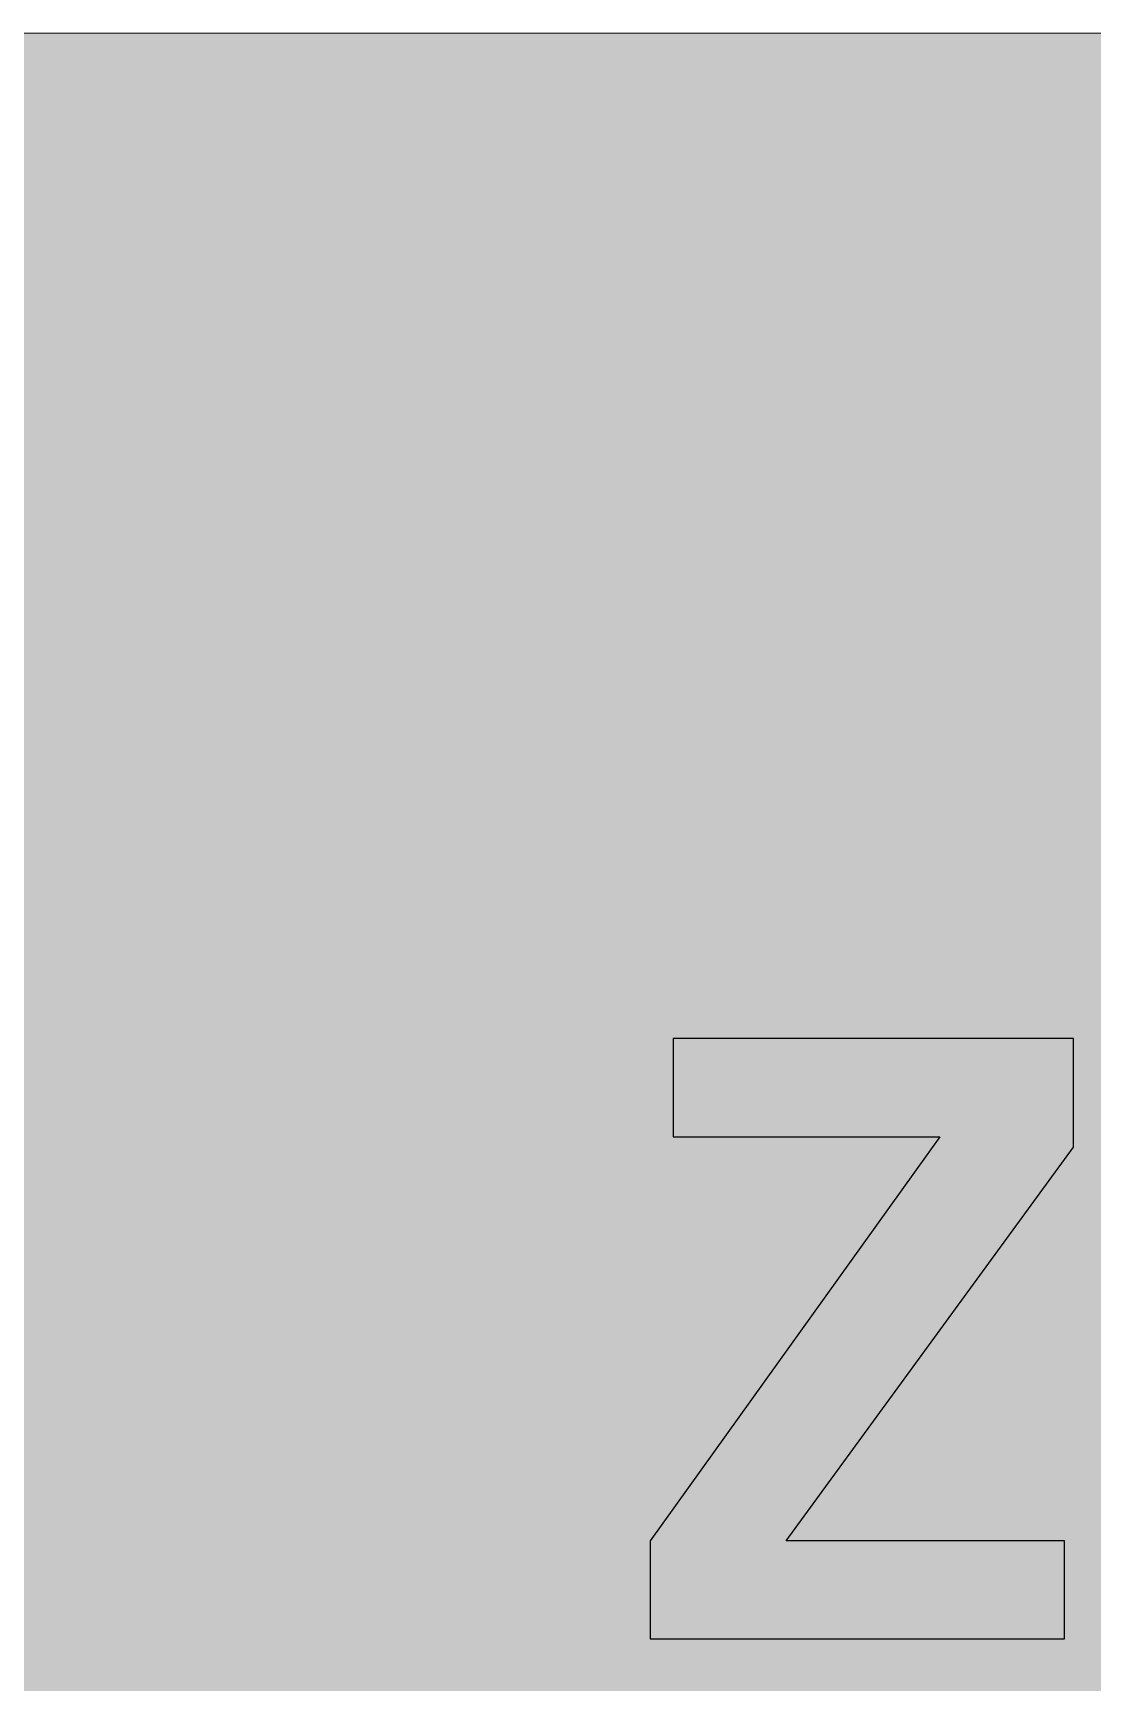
# Model space of a CAD drawing. Header units: millimetres. Extents: x 0 to 212, y 0 to 212.
# Drawn here: x 67.6 to 103.2, y 156.3 to 211.7 of the extents above; entities that cross this region are included whole.
import ezdxf

# ---------------------------------------------------------------- set-up
doc = ezdxf.new("R2010")
doc.units = ezdxf.units.MM

msp = doc.modelspace()

# ---------------------------------------------------------------- hatches: boundary and pattern name
for color, points in [(254, [(14.1633, 0.0536), (13.9878, 0.0533), (13.8125, 0.0559), (13.6373, 0.061), (13.462, 0.0686), (13.2893, 0.0787), (13.114, 0.0914), (12.9413, 0.1041), (12.7686, 0.1219), (12.5959, 0.1397), (12.4231, 0.16), (12.2504, 0.1829), (12.0777, 0.2057), (11.9075, 0.2337), (11.7373, 0.2616), (11.5672, 0.2921), (11.397, 0.3251), (11.2268, 0.3607), (11.0592, 0.3988), (10.8915, 0.4369), (10.7239, 0.4775), (10.5562, 0.5207), (10.3886, 0.5664), (10.2235, 0.6121), (10.0584, 0.6629), (9.8933, 0.7137), (9.7307, 0.7671), (9.5682, 0.8204), (9.4056, 0.8788), (9.2431, 0.9373), (9.083, 0.9982), (8.923, 1.0617), (8.763, 1.1252), (8.6055, 1.1938), (8.4455, 1.2624), (8.2906, 1.331), (8.1331, 1.4046), (7.9781, 1.4783), (7.8232, 1.5545), (7.6708, 1.6332), (7.5184, 1.7145), (7.366, 1.7958), (7.2161, 1.8796), (7.0663, 1.966), (6.919, 2.0523), (6.7716, 2.1438), (6.6243, 2.2352), (6.4795, 2.3266), (6.3348, 2.4232), (6.19, 2.5197), (6.0477, 2.6187), (5.908, 2.7178), (5.7683, 2.8194), (5.6286, 2.9235), (5.4915, 3.0302), (5.3543, 3.1369), (5.2197, 3.2461), (5.0851, 3.3579), (4.953, 3.4722), (4.8209, 3.5865), (4.6914, 3.7033), (4.5644, 3.8202), (4.4348, 3.9395), (4.3104, 4.0615), (4.1859, 4.1859), (4.0615, 4.3104), (3.9395, 4.4348), (3.8202, 4.5618), (3.7033, 4.6914), (3.5865, 4.8209), (3.4722, 4.953), (3.3579, 5.0851), (3.2487, 5.2197), (3.1369, 5.3543), (3.0302, 5.4915), (2.9235, 5.6286), (2.8194, 5.7683), (2.7178, 5.908), (2.6187, 6.0477), (2.5197, 6.19), (2.4232, 6.3348), (2.3266, 6.477), (2.2352, 6.6243), (2.1438, 6.7691), (2.0523, 6.9164), (1.966, 7.0663), (1.8796, 7.2161), (1.7958, 7.366), (1.7145, 7.5184), (1.6332, 7.6708), (1.5545, 7.8232), (1.4783, 7.9781), (1.4046, 8.1331), (1.331, 8.2906), (1.2598, 8.4455), (1.1913, 8.603), (1.1252, 8.763), (1.0592, 8.923), (0.9982, 9.083), (0.9373, 9.2431), (0.8763, 9.4056), (0.8204, 9.5682), (0.7645, 9.7307), (0.7112, 9.8933), (0.6604, 10.0584), (0.6121, 10.2235), (0.5639, 10.3911), (0.5207, 10.5562), (0.4775, 10.7239), (0.4343, 10.8915), (0.3962, 11.0592), (0.3607, 11.2268), (0.3251, 11.397), (0.2921, 11.5672), (0.2616, 11.7373), (0.2311, 11.9075), (0.2057, 12.0802), (0.1803, 12.2504), (0.1575, 12.4231), (0.1372, 12.5959), (0.1194, 12.7686), (0.1041, 12.9413), (0.0889, 13.1166), (0.0787, 13.2893), (0.0686, 13.4645), (0.061, 13.6373), (0.0559, 13.8125), (0.0508, 13.9878), (0.0508, 14.163), (0.0522, 197.6092), (0.0508, 197.7822), (0.0559, 197.9574), (0.061, 198.1327), (0.0686, 198.308), (0.0787, 198.4807), (0.0889, 198.6559), (0.1041, 198.8287), (0.1194, 199.0014), (0.1372, 199.1741), (0.1575, 199.3468), (0.1803, 199.5195), (0.2057, 199.6923), (0.2311, 199.8624), (0.2616, 200.0326), (0.2921, 200.2028), (0.3251, 200.373), (0.3607, 200.5432), (0.3962, 200.7108), (0.4343, 200.8784), (0.4775, 201.0461), (0.5207, 201.2137), (0.5639, 201.3814), (0.6121, 201.5465), (0.6604, 201.7116), (0.7112, 201.8767), (0.7645, 202.0392), (0.8204, 202.2018), (0.8763, 202.3643), (0.9373, 202.5269), (0.9982, 202.6869), (1.0592, 202.8469), (1.1252, 203.007), (1.1913, 203.1644), (1.2598, 203.3245), (1.331, 203.4794), (1.4046, 203.6369), (1.4783, 203.7918), (1.5545, 203.9468), (1.6332, 204.0992), (1.7145, 204.2516), (1.7958, 204.404), (1.8796, 204.5538), (1.966, 204.7037), (2.0523, 204.851), (2.1438, 204.9983), (2.2352, 205.1456), (2.3266, 205.2904), (2.4232, 205.4352), (2.5197, 205.58), (2.6187, 205.7222), (2.7178, 205.8619), (2.8194, 206.0016), (2.9235, 206.1413), (3.0302, 206.2785), (3.1369, 206.4156), (3.2487, 206.5503), (3.3579, 206.6849), (3.4722, 206.817), (3.5865, 206.949), (3.7033, 207.0786), (3.8202, 207.2056), (3.9395, 207.3351), (4.0615, 207.4596), (4.1859, 207.584), (4.3104, 207.7085), (4.4348, 207.8304), (4.5644, 207.9498), (4.6914, 208.0666), (4.8209, 208.1835), (4.953, 208.2978), (5.0851, 208.4121), (5.2197, 208.5213), (5.3543, 208.6331), (5.4915, 208.7397), (5.6286, 208.8464), (5.7683, 208.9506), (5.908, 209.0522), (6.0477, 209.1512), (6.19, 209.2503), (6.3348, 209.3468), (6.4795, 209.4433), (6.6243, 209.5348), (6.7716, 209.6262), (6.919, 209.7176), (7.0663, 209.804), (7.2161, 209.8904), (7.366, 209.9742), (7.5184, 210.0555), (7.6708, 210.1367), (7.8232, 210.2155), (7.9781, 210.2917), (8.1331, 210.3653), (8.2906, 210.439), (8.4455, 210.5101), (8.6055, 210.5787), (8.763, 210.6447), (8.923, 210.7108), (9.083, 210.7717), (9.2431, 210.8327), (9.4056, 210.8937), (9.5682, 210.9495), (9.7307, 211.0054), (9.8933, 211.0588), (10.0584, 211.1096), (10.2235, 211.1578), (10.3886, 211.2061), (10.5562, 211.2493), (10.7239, 211.2924), (10.8915, 211.3356), (11.0592, 211.3737), (11.2268, 211.4093), (11.397, 211.4448), (11.5672, 211.4779), (11.7373, 211.5083), (11.9075, 211.5388), (12.0777, 211.5642), (12.2504, 211.5896), (12.4231, 211.6125), (12.5959, 211.6328), (12.7686, 211.6506), (12.9413, 211.6658), (13.114, 211.6811), (13.2893, 211.6912), (13.462, 211.7014), (13.6373, 211.709), (13.8125, 211.7141), (13.9878, 211.7192), (14.163, 211.7192), (197.6078, 211.7203), (197.7822, 211.7192), (197.9574, 211.7141), (198.1327, 211.709), (198.3054, 211.7014), (198.4807, 211.6912), (198.6534, 211.6811), (198.8287, 211.6658), (199.0014, 211.6506), (199.1741, 211.6328), (199.3468, 211.6125), (199.5195, 211.5896), (199.6897, 211.5642), (199.8624, 211.5388), (200.0326, 211.5083), (200.2028, 211.4779), (200.373, 211.4448), (200.5432, 211.4093), (200.7108, 211.3737), (200.8784, 211.3356), (201.0461, 211.2924), (201.2137, 211.2493), (201.3788, 211.2061), (201.5465, 211.1578), (201.7116, 211.1096), (201.8767, 211.0588), (202.0392, 211.0054), (202.2018, 210.9495), (202.3643, 210.8937), (202.5269, 210.8327), (202.6869, 210.7717), (202.8469, 210.7108), (203.007, 210.6447), (203.167, 210.5787), (203.3245, 210.5101), (203.4794, 210.439), (203.6369, 210.3653), (203.7918, 210.2917), (203.9468, 210.2155), (204.0992, 210.1367), (204.2516, 210.0555), (204.404, 209.9742), (204.5538, 209.8904), (204.7037, 209.804), (204.8535, 209.7176), (205.0009, 209.6262), (205.1456, 209.5348), (205.293, 209.4433), (205.4352, 209.3468), (205.58, 209.2503), (205.7222, 209.1512), (205.8619, 209.0522), (206.0016, 208.9506), (206.1413, 208.8464), (206.2785, 208.7397), (206.4156, 208.6331), (206.5503, 208.5213), (206.6849, 208.4121), (206.817, 208.2978), (206.949, 208.1835), (207.0786, 208.0666), (207.2081, 207.9498), (207.3351, 207.8304), (207.4596, 207.7085), (207.584, 207.584), (207.7085, 207.4596), (207.8304, 207.3351), (207.9498, 207.2056), (208.0666, 207.0786), (208.1835, 206.949), (208.2978, 206.817), (208.4121, 206.6849), (208.5238, 206.5503), (208.6331, 206.4156), (208.7397, 206.2785), (208.8464, 206.1413), (208.9506, 206.0016), (209.0522, 205.8619), (209.1512, 205.7222), (209.2503, 205.58), (209.3468, 205.4352), (209.4433, 205.2904), (209.5348, 205.1456), (209.6262, 204.9983), (209.7176, 204.851), (209.804, 204.7037), (209.8904, 204.5538), (209.9742, 204.404), (210.0555, 204.2516), (210.1367, 204.0992), (210.2155, 203.9468), (210.2917, 203.7918), (210.3653, 203.6369), (210.439, 203.4794), (210.5076, 203.3245), (210.5762, 203.1644), (210.6447, 203.007), (210.7082, 202.8469), (210.7717, 202.6869), (210.8327, 202.5269), (210.8911, 202.3643), (210.9495, 202.2018), (211.0029, 202.0392), (211.0562, 201.8767), (211.107, 201.7116), (211.1578, 201.5465), (211.2035, 201.3814), (211.2493, 201.2137), (211.2924, 201.0461), (211.3331, 200.8784), (211.3712, 200.7108), (211.4093, 200.5432), (211.4448, 200.373), (211.4779, 200.2028), (211.5083, 200.0326), (211.5363, 199.8624), (211.5642, 199.6923), (211.5871, 199.5195), (211.6099, 199.3468), (211.6303, 199.1741), (211.648, 199.0014), (211.6658, 198.8287), (211.6785, 198.6559), (211.6912, 198.4807), (211.7014, 198.308), (211.709, 198.1327), (211.7141, 197.9574), (211.7166, 197.7822), (211.7166, 197.6069), (211.7189, 14.1647), (211.7166, 13.9878), (211.7141, 13.8125), (211.709, 13.6373), (211.7014, 13.4645), (211.6912, 13.2893), (211.6785, 13.1166), (211.6658, 12.9413), (211.648, 12.7686), (211.6303, 12.5959), (211.6099, 12.4231), (211.5871, 12.2504), (211.5642, 12.0802), (211.5363, 11.9075), (211.5083, 11.7373), (211.4779, 11.5672), (211.4448, 11.397), (211.4093, 11.2268), (211.3712, 11.0592), (211.3331, 10.8915), (211.2924, 10.7239), (211.2493, 10.5562), (211.2035, 10.3911), (211.1578, 10.2235), (211.107, 10.0584), (211.0562, 9.8933), (211.0029, 9.7307), (210.9495, 9.5682), (210.8911, 9.4056), (210.8327, 9.2431), (210.7717, 9.083), (210.7082, 8.923), (210.6447, 8.763), (210.5762, 8.603), (210.5076, 8.4455), (210.439, 8.2906), (210.3653, 8.1331), (210.2917, 7.9781), (210.2155, 7.8232), (210.1367, 7.6708), (210.0555, 7.5184), (209.9742, 7.366), (209.8904, 7.2161), (209.804, 7.0663), (209.7176, 6.9164), (209.6262, 6.7691), (209.5348, 6.6243), (209.4433, 6.477), (209.3468, 6.3348), (209.2503, 6.19), (209.1512, 6.0477), (209.0522, 5.908), (208.9506, 5.7683), (208.8464, 5.6286), (208.7397, 5.4915), (208.6331, 5.3543), (208.5238, 5.2197), (208.4121, 5.0851), (208.2978, 4.953), (208.1835, 4.8209), (208.0666, 4.6914), (207.9498, 4.5618), (207.8304, 4.4348), (207.7085, 4.3104), (207.584, 4.1859), (207.4596, 4.0615), (207.3351, 3.9395), (207.2081, 3.8202), (207.0786, 3.7033), (206.949, 3.5865), (206.817, 3.4722), (206.6849, 3.3579), (206.5503, 3.2461), (206.4156, 3.1369), (206.2785, 3.0302), (206.1413, 2.9235), (206.0016, 2.8194), (205.8619, 2.7178), (205.7222, 2.6187), (205.58, 2.5197), (205.4352, 2.4232), (205.293, 2.3266), (205.1456, 2.2352), (205.0009, 2.1438), (204.8535, 2.0523), (204.7037, 1.966), (204.5538, 1.8796), (204.404, 1.7958), (204.2516, 1.7145), (204.0992, 1.6332), (203.9468, 1.5545), (203.7918, 1.4783), (203.6369, 1.4046), (203.4794, 1.331), (203.3245, 1.2624), (203.167, 1.1938), (203.007, 1.1252), (202.8469, 1.0617), (202.6869, 0.9982), (202.5269, 0.9373), (202.3643, 0.8788), (202.2018, 0.8204), (202.0392, 0.7671), (201.8767, 0.7137), (201.7116, 0.6629), (201.5465, 0.6121), (201.3788, 0.5664), (201.2137, 0.5207), (201.0461, 0.4775), (200.8784, 0.4369), (200.7108, 0.3988), (200.5432, 0.3607), (200.373, 0.3251), (200.2028, 0.2921), (200.0326, 0.2616), (199.8624, 0.2337), (199.6897, 0.2057), (199.5195, 0.1829), (199.3468, 0.16), (199.1741, 0.1397), (199.0014, 0.1219), (198.8287, 0.1041), (198.6534, 0.0914), (198.4807, 0.0787), (198.3054, 0.0686), (198.1327, 0.061), (197.9574, 0.0559), (197.7822, 0.0533), (197.6069, 0.0533)]), (59, [(102.5881, 174.2761), (102.5881, 177.9238), (89.1219, 177.9238), (89.1219, 174.6246), (98.086, 174.6246), (88.3461, 161.0427), (88.3461, 157.7453), (102.278, 157.7453), (102.278, 161.0427), (92.9252, 161.0427)])]:
    msp.add_hatch(color=color).paths.add_polyline_path(points)
h = msp.add_hatch(color=59)
h.paths.add_polyline_path([(14.1633, 3.5814), (13.8887, 3.5839), (13.6169, 3.5941), (13.3477, 3.6119), (13.081, 3.6347), (12.8143, 3.6652), (12.5501, 3.7008), (12.2885, 3.7465), (12.0294, 3.7948), (11.7729, 3.8506), (11.5164, 3.9141), (11.2649, 3.9827), (11.016, 4.0564), (10.7671, 4.1351), (10.5232, 4.2215), (10.2819, 4.3129), (10.0432, 4.412), (9.8069, 4.5161), (9.5733, 4.6228), (9.3447, 4.7371), (9.1186, 4.8565), (8.8951, 4.9809), (8.6741, 5.113), (8.4582, 5.2476), (8.2448, 5.3873), (8.0366, 5.5321), (7.8308, 5.682), (7.6276, 5.8369), (7.4295, 5.9969), (7.2365, 6.1595), (7.046, 6.3297), (6.8605, 6.5024), (6.6777, 6.6802), (6.5024, 6.8605), (6.3271, 7.046), (6.1595, 7.2365), (5.9969, 7.432), (5.8369, 7.6302), (5.682, 7.8308), (5.5321, 8.0366), (5.3873, 8.2448), (5.2451, 8.4582), (5.1105, 8.6741), (4.9809, 8.8951), (4.8565, 9.1186), (4.7371, 9.3447), (4.6228, 9.5758), (4.5136, 9.8069), (4.4094, 10.0432), (4.3129, 10.2819), (4.2215, 10.5232), (4.1351, 10.7696), (4.0538, 11.016), (3.9802, 11.2649), (3.9116, 11.5189), (3.8506, 11.7729), (3.7948, 12.0294), (3.744, 12.2911), (3.7008, 12.5527), (3.6627, 12.8143), (3.6322, 13.081), (3.6093, 13.3502), (3.5916, 13.6195), (3.5814, 13.8913), (3.5789, 14.163), (3.58, 197.6092), (3.5814, 197.8812), (3.5916, 198.153), (3.6093, 198.4223), (3.6322, 198.689), (3.6627, 198.9557), (3.7008, 199.2198), (3.744, 199.4814), (3.7948, 199.7405), (3.8506, 199.9971), (3.9116, 200.2536), (3.9802, 200.5051), (4.0538, 200.754), (4.1351, 201.0029), (4.2215, 201.2467), (4.3129, 201.488), (4.4094, 201.7268), (4.5136, 201.963), (4.6228, 202.1967), (4.7371, 202.4253), (4.8565, 202.6514), (4.9809, 202.8749), (5.1105, 203.0959), (5.2451, 203.3118), (5.3873, 203.5251), (5.5321, 203.7334), (5.682, 203.9391), (5.8369, 204.1423), (5.9969, 204.3405), (6.1595, 204.5335), (6.3271, 204.724), (6.5024, 204.9094), (6.6777, 205.0923), (6.8605, 205.2676), (7.046, 205.4428), (7.2365, 205.6105), (7.4295, 205.773), (7.6276, 205.933), (7.8308, 206.088), (8.0366, 206.2378), (8.2448, 206.3826), (8.4582, 206.5249), (8.6741, 206.6595), (8.8951, 206.789), (9.1186, 206.9135), (9.3447, 207.0329), (9.5733, 207.1472), (9.8069, 207.2564), (10.0432, 207.3605), (10.2819, 207.457), (10.5232, 207.5485), (10.7671, 207.6348), (11.016, 207.7161), (11.2649, 207.7898), (11.5164, 207.8584), (11.7729, 207.9193), (12.0294, 207.9752), (12.2885, 208.026), (12.5501, 208.0692), (12.8143, 208.1073), (13.081, 208.1378), (13.3477, 208.1606), (13.6169, 208.1784), (13.8887, 208.1886), (14.163, 208.1911), (197.6078, 208.1925), (197.8787, 208.1886), (198.1505, 208.1784), (198.4197, 208.1606), (198.689, 208.1378), (198.9557, 208.1073), (199.2173, 208.0692), (199.4789, 208.026), (199.7405, 207.9752), (199.9971, 207.9193), (200.2511, 207.8584), (200.5051, 207.7898), (200.754, 207.7161), (201.0004, 207.6348), (201.2467, 207.5485), (201.488, 207.457), (201.7268, 207.3605), (201.963, 207.2564), (202.1942, 207.1472), (202.4253, 207.0329), (202.6514, 206.9135), (202.8749, 206.789), (203.0959, 206.6595), (203.3118, 206.5249), (203.5251, 206.3826), (203.7334, 206.2378), (203.9391, 206.088), (204.1398, 205.933), (204.3379, 205.773), (204.5335, 205.6105), (204.724, 205.4428), (204.9094, 205.2676), (205.0898, 205.0923), (205.2676, 204.9094), (205.4403, 204.724), (205.6105, 204.5335), (205.773, 204.3405), (205.933, 204.1423), (206.088, 203.9391), (206.2378, 203.7334), (206.3826, 203.5251), (206.5223, 203.3118), (206.6569, 203.0959), (206.789, 202.8749), (206.9135, 202.6514), (207.0329, 202.4253), (207.1472, 202.1967), (207.2538, 201.963), (207.358, 201.7268), (207.457, 201.488), (207.5485, 201.2467), (207.6348, 201.0029), (207.7136, 200.754), (207.7872, 200.5051), (207.8558, 200.2536), (207.9193, 199.9971), (207.9752, 199.7405), (208.0235, 199.4814), (208.0692, 199.2198), (208.1047, 198.9557), (208.1352, 198.689), (208.1581, 198.4223), (208.1759, 198.153), (208.186, 197.8812), (208.1911, 197.6069), (208.1911, 14.1647), (208.186, 13.8913), (208.1759, 13.6195), (208.1581, 13.3502), (208.1352, 13.081), (208.1047, 12.8143), (208.0692, 12.5527), (208.0235, 12.2911), (207.9752, 12.0294), (207.9193, 11.7729), (207.8558, 11.5189), (207.7872, 11.2649), (207.7136, 11.016), (207.6348, 10.7696), (207.5485, 10.5232), (207.457, 10.2819), (207.358, 10.0432), (207.2538, 9.8069), (207.1472, 9.5758), (207.0329, 9.3447), (206.9135, 9.1186), (206.789, 8.8951), (206.6569, 8.6741), (206.5223, 8.4582), (206.3826, 8.2448), (206.2378, 8.0366), (206.088, 7.8308), (205.933, 7.6302), (205.773, 7.432), (205.6105, 7.2365), (205.4403, 7.046), (205.2676, 6.8605), (205.0898, 6.6802), (204.9094, 6.5024), (204.724, 6.3297), (204.5335, 6.1595), (204.3379, 5.9969), (204.1398, 5.8369), (203.9391, 5.682), (203.7334, 5.5321), (203.5251, 5.3873), (203.3118, 5.2476), (203.0959, 5.113), (202.8749, 4.9809), (202.6514, 4.8565), (202.4253, 4.7371), (202.1942, 4.6228), (201.963, 4.5161), (201.7268, 4.412), (201.488, 4.3129), (201.2467, 4.2215), (201.0004, 4.1351), (200.754, 4.0564), (200.5051, 3.9827), (200.2511, 3.9141), (199.9971, 3.8506), (199.7405, 3.7948), (199.4789, 3.7465), (199.2173, 3.7008), (198.9557, 3.6652), (198.689, 3.6347), (198.4197, 3.6119), (198.1505, 3.5941), (197.8787, 3.5839), (197.6069, 3.5789)])
h.paths.add_polyline_path([(14.1633, 8.8731), (14.0259, 8.8748), (13.8887, 8.8798), (13.7541, 8.8875), (13.622, 8.9002), (13.4874, 8.9154), (13.3553, 8.9332), (13.2258, 8.9535), (13.0962, 8.9789), (12.9667, 9.0068), (12.8397, 9.0373), (12.7127, 9.0729), (12.5882, 9.1084), (12.4663, 9.1491), (12.3419, 9.1923), (12.2225, 9.238), (12.1031, 9.2888), (11.9837, 9.3396), (11.8694, 9.3929), (11.7526, 9.4513), (11.6408, 9.5098), (11.5291, 9.5733), (11.4198, 9.6368), (11.3106, 9.7053), (11.2039, 9.7765), (11.0998, 9.8476), (10.9957, 9.9238), (10.8966, 10), (10.7975, 10.0787), (10.6985, 10.1625), (10.6045, 10.2464), (10.5105, 10.3327), (10.4216, 10.4216), (10.3327, 10.5131), (10.2464, 10.6045), (10.16, 10.701), (10.0787, 10.7975), (10, 10.8966), (9.9212, 10.9982), (9.8476, 11.0998), (9.7739, 11.2039), (9.7053, 11.3106), (9.6368, 11.4198), (9.5707, 11.5291), (9.5098, 11.6408), (9.4488, 11.7551), (9.3929, 11.8694), (9.337, 11.9863), (9.2862, 12.1031), (9.238, 12.2225), (9.1923, 12.3444), (9.1491, 12.4663), (9.1084, 12.5908), (9.0703, 12.7152), (9.0373, 12.8397), (9.0068, 12.9692), (8.9789, 13.0962), (8.9535, 13.2258), (8.9306, 13.3579), (8.9129, 13.4899), (8.8976, 13.622), (8.8849, 13.7566), (8.8773, 13.8913), (8.8722, 14.0259), (8.8697, 14.163), (8.8717, 197.6092), (8.8722, 197.7441), (8.8773, 197.8812), (8.8849, 198.0159), (8.8976, 198.1479), (8.9129, 198.2826), (8.9306, 198.4146), (8.9535, 198.5442), (8.9789, 198.6737), (9.0068, 198.8033), (9.0373, 198.9303), (9.0703, 199.0573), (9.1084, 199.1817), (9.1491, 199.3036), (9.1923, 199.4281), (9.238, 199.5475), (9.2862, 199.6669), (9.337, 199.7862), (9.3929, 199.9005), (9.4488, 200.0174), (9.5098, 200.1291), (9.5707, 200.2409), (9.6368, 200.3501), (9.7053, 200.4593), (9.7739, 200.566), (9.8476, 200.6702), (9.9212, 200.7743), (10, 200.8734), (10.0787, 200.9724), (10.16, 201.0715), (10.2464, 201.1655), (10.3327, 201.2594), (10.4216, 201.3483), (10.5105, 201.4372), (10.6045, 201.5236), (10.6985, 201.61), (10.7975, 201.6912), (10.8966, 201.77), (10.9957, 201.8487), (11.0998, 201.9224), (11.2039, 201.996), (11.3106, 202.0646), (11.4198, 202.1332), (11.5291, 202.1992), (11.6408, 202.2602), (11.7526, 202.3212), (11.8694, 202.377), (11.9837, 202.4329), (12.1031, 202.4837), (12.2225, 202.532), (12.3419, 202.5777), (12.4663, 202.6209), (12.5882, 202.6615), (12.7127, 202.6996), (12.8397, 202.7326), (12.9667, 202.7631), (13.0962, 202.7911), (13.2258, 202.8165), (13.3553, 202.8393), (13.4874, 202.8571), (13.622, 202.8723), (13.7541, 202.885), (13.8887, 202.8927), (14.0259, 202.8977), (14.163, 202.9003), (197.6078, 202.9008), (197.7441, 202.8977), (197.8787, 202.8927), (198.0133, 202.885), (198.1479, 202.8723), (198.28, 202.8571), (198.4121, 202.8393), (198.5442, 202.8165), (198.6737, 202.7911), (198.8007, 202.7631), (198.9303, 202.7326), (199.0547, 202.6996), (199.1792, 202.6615), (199.3036, 202.6209), (199.4256, 202.5777), (199.5475, 202.532), (199.6669, 202.4837), (199.7837, 202.4329), (199.9005, 202.377), (200.0148, 202.3212), (200.1291, 202.2602), (200.2409, 202.1992), (200.3501, 202.1332), (200.4593, 202.0646), (200.566, 201.996), (200.6702, 201.9224), (200.7718, 201.8487), (200.8734, 201.77), (200.9724, 201.6912), (201.0689, 201.61), (201.1655, 201.5236), (201.2569, 201.4372), (201.3483, 201.3483), (201.4372, 201.2594), (201.5236, 201.1655), (201.6074, 201.0715), (201.6912, 200.9724), (201.77, 200.8734), (201.8462, 200.7743), (201.9224, 200.6702), (201.9935, 200.566), (202.0646, 200.4593), (202.1332, 200.3501), (202.1967, 200.2409), (202.2602, 200.1291), (202.3186, 200.0174), (202.377, 199.9005), (202.4304, 199.7862), (202.4812, 199.6669), (202.532, 199.5475), (202.5777, 199.4281), (202.6209, 199.3036), (202.6615, 199.1817), (202.6971, 199.0573), (202.7326, 198.9303), (202.7631, 198.8033), (202.7911, 198.6737), (202.8165, 198.5442), (202.8368, 198.4146), (202.8546, 198.2826), (202.8698, 198.1479), (202.8825, 198.0159), (202.8901, 197.8812), (202.8952, 197.7441), (202.8977, 197.6069), (202.8994, 14.1647), (202.8952, 14.0259), (202.8901, 13.8913), (202.8825, 13.7566), (202.8698, 13.622), (202.8546, 13.4899), (202.8368, 13.3579), (202.8165, 13.2258), (202.7911, 13.0962), (202.7631, 12.9692), (202.7326, 12.8397), (202.6971, 12.7152), (202.6615, 12.5908), (202.6209, 12.4663), (202.5777, 12.3444), (202.532, 12.2225), (202.4812, 12.1031), (202.4304, 11.9863), (202.377, 11.8694), (202.3186, 11.7551), (202.2602, 11.6408), (202.1967, 11.5291), (202.1332, 11.4198), (202.0646, 11.3106), (201.9935, 11.2039), (201.9224, 11.0998), (201.8462, 10.9982), (201.77, 10.8966), (201.6912, 10.7975), (201.6074, 10.701), (201.5236, 10.6045), (201.4372, 10.5131), (201.3483, 10.4216), (201.2569, 10.3327), (201.1655, 10.2464), (201.0689, 10.1625), (200.9724, 10.0787), (200.8734, 10), (200.7718, 9.9238), (200.6702, 9.8476), (200.566, 9.7765), (200.4593, 9.7053), (200.3501, 9.6368), (200.2409, 9.5733), (200.1291, 9.5098), (200.0148, 9.4513), (199.9005, 9.3929), (199.7837, 9.3396), (199.6669, 9.2888), (199.5475, 9.238), (199.4256, 9.1923), (199.3036, 9.1491), (199.1792, 9.1084), (199.0547, 9.0729), (198.9303, 9.0373), (198.8007, 9.0068), (198.6737, 8.9789), (198.5442, 8.9535), (198.4121, 8.9332), (198.28, 8.9154), (198.1479, 8.9002), (198.0133, 8.8875), (197.8787, 8.8798), (197.7441, 8.8748), (197.6069, 8.8722)], flags=16)
h = msp.add_hatch(color=59)
edge = h.paths.add_edge_path()
edge.add_line((76.5101, 157.3565), (76.7385, 157.3581))
edge.add_line((76.7385, 157.3581), (76.9671, 157.3632))
edge.add_line((76.9671, 157.3632), (77.1906, 157.3733))
edge.add_line((77.1906, 157.3733), (77.4141, 157.3886))
edge.add_line((77.4141, 157.3886), (77.6351, 157.4089))
edge.add_line((77.6351, 157.4089), (77.8535, 157.4317))
edge.add_line((77.8535, 157.4317), (78.0694, 157.4597))
edge.add_line((78.0694, 157.4597), (78.2828, 157.4927))
edge.add_line((78.2828, 157.4927), (78.4936, 157.5283))
edge.add_line((78.4936, 157.5283), (78.7019, 157.5714))
edge.add_line((78.7019, 157.5714), (78.9076, 157.6172))
edge.add_line((78.9076, 157.6172), (79.1083, 157.668))
edge.add_line((79.1083, 157.668), (79.309, 157.7213))
edge.add_line((79.309, 157.7213), (79.5071, 157.7823))
edge.add_line((79.5071, 157.7823), (79.7001, 157.8483))
edge.add_line((79.7001, 157.8483), (79.8932, 157.9169))
edge.add_line((79.8932, 157.9169), (80.0811, 157.9931))
edge.add_line((80.0811, 157.9931), (80.2665, 158.0718))
edge.add_line((80.2665, 158.0718), (80.4494, 158.1556))
edge.add_line((80.4494, 158.1556), (80.6272, 158.2445))
edge.add_line((80.6272, 158.2445), (80.805, 158.3411))
edge.add_line((80.805, 158.3411), (80.9777, 158.4401))
edge.add_line((80.9777, 158.4401), (81.1479, 158.5443))
edge.add_line((81.1479, 158.5443), (81.3156, 158.656))
edge.add_line((81.3156, 158.656), (81.4781, 158.7703))
edge.add_line((81.4781, 158.7703), (81.6381, 158.8897))
edge.add_line((81.6381, 158.8897), (81.7956, 159.0167))
edge.add_line((81.7956, 159.0167), (81.9506, 159.1488))
edge.add_line((81.9506, 159.1488), (82.1004, 159.2834))
edge.add_line((82.1004, 159.2834), (82.2477, 159.4256))
edge.add_line((82.2477, 159.4256), (82.39, 159.573))
edge.add_line((82.39, 159.573), (82.5297, 159.7279))
edge.add_line((82.5297, 159.7279), (82.6643, 159.8854))
edge.add_line((82.6643, 159.8854), (82.7964, 160.0505))
edge.add_line((82.7964, 160.0505), (82.9259, 160.2207))
edge.add_line((82.9259, 160.2207), (83.0504, 160.3959))
edge.add_line((83.0504, 160.3959), (83.1723, 160.5788))
edge.add_line((83.1723, 160.5788), (83.2891, 160.7668))
edge.add_line((83.2891, 160.7668), (83.4034, 160.9598))
edge.add_line((83.4034, 160.9598), (83.5127, 161.1579))
edge.add_line((83.5127, 161.1579), (83.6168, 161.3637))
edge.add_line((83.6168, 161.3637), (83.7184, 161.5745))
edge.add_line((83.7184, 161.5745), (83.8175, 161.7929))
edge.add_line((83.8175, 161.7929), (83.9114, 162.0164))
edge.add_line((83.9114, 162.0164), (84.0003, 162.245))
edge.add_line((84.0003, 162.245), (84.0842, 162.4813))
edge.add_line((84.0842, 162.4813), (84.1654, 162.7226))
edge.add_line((84.1654, 162.7226), (84.2416, 162.9715))
edge.add_line((84.2416, 162.9715), (84.3153, 163.2255))
edge.add_line((84.3153, 163.2255), (84.3813, 163.4871))
edge.add_line((84.3813, 163.4871), (84.4448, 163.7538))
edge.add_line((84.4448, 163.7538), (84.5058, 164.0281))
edge.add_line((84.5058, 164.0281), (84.5591, 164.3075))
edge.add_line((84.5591, 164.3075), (84.6099, 164.5945))
edge.add_line((84.6099, 164.5945), (84.6557, 164.8866))
edge.add_line((84.6557, 164.8866), (84.6963, 165.1864))
edge.add_line((84.6963, 165.1864), (84.7319, 165.4937))
edge.add_line((84.7319, 165.4937), (84.7649, 165.8087))
edge.add_line((84.7649, 165.8087), (84.7903, 166.1287))
edge.add_line((84.7903, 166.1287), (84.8131, 166.4538))
edge.add_line((84.8131, 166.4538), (84.8309, 166.7891))
edge.add_line((84.8309, 166.7891), (84.8436, 167.1295))
edge.add_line((84.8436, 167.1295), (84.8512, 167.4774))
edge.add_line((84.8512, 167.4774), (84.8538, 167.833))
edge.add_line((84.8538, 167.833), (84.8512, 168.1861))
edge.add_line((84.8512, 168.1861), (84.8436, 168.5341))
edge.add_line((84.8436, 168.5341), (84.8309, 168.877))
edge.add_line((84.8309, 168.877), (84.8131, 169.2097))
edge.add_line((84.8131, 169.2097), (84.7903, 169.5374))
edge.add_line((84.7903, 169.5374), (84.7649, 169.8574))
edge.add_line((84.7649, 169.8574), (84.7319, 170.1698))
edge.add_line((84.7319, 170.1698), (84.6963, 170.4772))
edge.add_line((84.6963, 170.4772), (84.6557, 170.7769))
edge.add_line((84.6557, 170.7769), (84.6099, 171.0715))
edge.add_line((84.6099, 171.0715), (84.5591, 171.3586))
edge.add_line((84.5591, 171.3586), (84.5058, 171.638))
edge.add_line((84.5058, 171.638), (84.4448, 171.9123))
edge.add_line((84.4448, 171.9123), (84.3813, 172.179))
edge.add_line((84.3813, 172.179), (84.3153, 172.4406))
edge.add_line((84.3153, 172.4406), (84.2416, 172.6946))
edge.add_line((84.2416, 172.6946), (84.1654, 172.9435))
edge.add_line((84.1654, 172.9435), (84.0842, 173.1848))
edge.add_line((84.0842, 173.1848), (84.0003, 173.421))
edge.add_line((84.0003, 173.421), (83.9114, 173.6496))
edge.add_line((83.9114, 173.6496), (83.8175, 173.8732))
edge.add_line((83.8175, 173.8732), (83.7184, 174.0916))
edge.add_line((83.7184, 174.0916), (83.6168, 174.3024))
edge.add_line((83.6168, 174.3024), (83.5127, 174.5082))
edge.add_line((83.5127, 174.5082), (83.4034, 174.7063))
edge.add_line((83.4034, 174.7063), (83.2891, 174.8993))
edge.add_line((83.2891, 174.8993), (83.1723, 175.0873))
edge.add_line((83.1723, 175.0873), (83.0504, 175.2676))
edge.add_line((83.0504, 175.2676), (82.9259, 175.4454))
edge.add_line((82.9259, 175.4454), (82.7964, 175.6156))
edge.add_line((82.7964, 175.6156), (82.6643, 175.7782))
edge.add_line((82.6643, 175.7782), (82.5297, 175.9382))
edge.add_line((82.5297, 175.9382), (82.39, 176.0906))
edge.add_line((82.39, 176.0906), (82.2477, 176.2379))
edge.add_line((82.2477, 176.2379), (82.1004, 176.3801))
edge.add_line((82.1004, 176.3801), (81.9506, 176.5173))
edge.add_line((81.9506, 176.5173), (81.7956, 176.6494))
edge.add_line((81.7956, 176.6494), (81.6381, 176.7738))
edge.add_line((81.6381, 176.7738), (81.4781, 176.8958))
edge.add_line((81.4781, 176.8958), (81.3156, 177.0101))
edge.add_line((81.3156, 177.0101), (81.1479, 177.1193))
edge.add_line((81.1479, 177.1193), (80.9777, 177.226))
edge.add_line((80.9777, 177.226), (80.805, 177.325))
edge.add_line((80.805, 177.325), (80.6272, 177.419))
edge.add_line((80.6272, 177.419), (80.4494, 177.5079))
edge.add_line((80.4494, 177.5079), (80.2665, 177.5943))
edge.add_line((80.2665, 177.5943), (80.0811, 177.673))
edge.add_line((80.0811, 177.673), (79.8932, 177.7467))
edge.add_line((79.8932, 177.7467), (79.7001, 177.8178))
edge.add_line((79.7001, 177.8178), (79.5071, 177.8813))
edge.add_line((79.5071, 177.8813), (79.309, 177.9422))
edge.add_line((79.309, 177.9422), (79.1083, 177.9981))
edge.add_line((79.1083, 177.9981), (78.9076, 178.0489))
edge.add_line((78.9076, 178.0489), (78.7019, 178.0946))
edge.add_line((78.7019, 178.0946), (78.4936, 178.1353))
edge.add_line((78.4936, 178.1353), (78.2828, 178.1734))
edge.add_line((78.2828, 178.1734), (78.0694, 178.2064))
edge.add_line((78.0694, 178.2064), (77.8535, 178.2343))
edge.add_line((77.8535, 178.2343), (77.6351, 178.2572))
edge.add_line((77.6351, 178.2572), (77.4141, 178.275))
edge.add_line((77.4141, 178.275), (77.1906, 178.2902))
edge.add_line((77.1906, 178.2902), (76.9671, 178.3004))
edge.add_line((76.9671, 178.3004), (76.7385, 178.308))
edge.add_line((76.7385, 178.308), (76.5099, 178.3105))
edge.add_line((76.5099, 178.3105), (76.2787, 178.308))
edge.add_line((76.2787, 178.308), (76.0501, 178.3004))
edge.add_line((76.0501, 178.3004), (75.8266, 178.2902))
edge.add_line((75.8266, 178.2902), (75.6031, 178.275))
edge.add_line((75.6031, 178.275), (75.3821, 178.2572))
edge.add_line((75.3821, 178.2572), (75.1637, 178.2343))
edge.add_line((75.1637, 178.2343), (74.9478, 178.2064))
edge.add_line((74.9478, 178.2064), (74.7344, 178.1734))
edge.add_line((74.7344, 178.1734), (74.5261, 178.1353))
edge.add_line((74.5261, 178.1353), (74.3179, 178.0946))
edge.add_line((74.3179, 178.0946), (74.1121, 178.0489))
edge.add_line((74.1121, 178.0489), (73.9089, 177.9981))
edge.add_line((73.9089, 177.9981), (73.7083, 177.9422))
edge.add_line((73.7083, 177.9422), (73.5127, 177.8813))
edge.add_line((73.5127, 177.8813), (73.3171, 177.8178))
edge.add_line((73.3171, 177.8178), (73.1266, 177.7467))
edge.add_line((73.1266, 177.7467), (72.9386, 177.673))
edge.add_line((72.9386, 177.673), (72.7532, 177.5943))
edge.add_line((72.7532, 177.5943), (72.5703, 177.5079))
edge.add_line((72.5703, 177.5079), (72.39, 177.419))
edge.add_line((72.39, 177.419), (72.2147, 177.325))
edge.add_line((72.2147, 177.325), (72.0395, 177.226))
edge.add_line((72.0395, 177.226), (71.8693, 177.1193))
edge.add_line((71.8693, 177.1193), (71.7042, 177.0101))
edge.add_line((71.7042, 177.0101), (71.5391, 176.8958))
edge.add_line((71.5391, 176.8958), (71.3791, 176.7738))
edge.add_line((71.3791, 176.7738), (71.2216, 176.6494))
edge.add_line((71.2216, 176.6494), (71.0692, 176.5173))
edge.add_line((71.0692, 176.5173), (70.9193, 176.3801))
edge.add_line((70.9193, 176.3801), (70.772, 176.2379))
edge.add_line((70.772, 176.2379), (70.6298, 176.0906))
edge.add_line((70.6298, 176.0906), (70.4901, 175.9382))
edge.add_line((70.4901, 175.9382), (70.3529, 175.7782))
edge.add_line((70.3529, 175.7782), (70.2208, 175.6156))
edge.add_line((70.2208, 175.6156), (70.0913, 175.4454))
edge.add_line((70.0913, 175.4454), (69.9668, 175.2676))
edge.add_line((69.9668, 175.2676), (69.8475, 175.0873))
edge.add_line((69.8475, 175.0873), (69.7281, 174.8993))
edge.add_line((69.7281, 174.8993), (69.6163, 174.7063))
edge.add_line((69.6163, 174.7063), (69.5071, 174.5082))
edge.add_line((69.5071, 174.5082), (69.4004, 174.3024))
edge.add_line((69.4004, 174.3024), (69.2988, 174.0916))
edge.add_line((69.2988, 174.0916), (69.2023, 173.8732))
edge.add_line((69.2023, 173.8732), (69.1083, 173.6496))
edge.add_line((69.1083, 173.6496), (69.0194, 173.421))
edge.add_line((69.0194, 173.421), (68.9331, 173.1848))
edge.add_line((68.9331, 173.1848), (68.8543, 172.9435))
edge.add_line((68.8543, 172.9435), (68.7756, 172.6946))
edge.add_line((68.7756, 172.6946), (68.7045, 172.4406))
edge.add_line((68.7045, 172.4406), (68.6359, 172.179))
edge.add_line((68.6359, 172.179), (68.5724, 171.9123))
edge.add_line((68.5724, 171.9123), (68.514, 171.638))
edge.add_line((68.514, 171.638), (68.4581, 171.3586))
edge.add_line((68.4581, 171.3586), (68.4098, 171.0715))
edge.add_line((68.4098, 171.0715), (68.3641, 170.7769))
edge.add_line((68.3641, 170.7769), (68.3235, 170.4772))
edge.add_line((68.3235, 170.4772), (68.2854, 170.1698))
edge.add_line((68.2854, 170.1698), (68.2549, 169.8574))
edge.add_line((68.2549, 169.8574), (68.2269, 169.5374))
edge.add_line((68.2269, 169.5374), (68.2066, 169.2097))
edge.add_line((68.2066, 169.2097), (68.1888, 168.877))
edge.add_line((68.1888, 168.877), (68.1761, 168.5341))
edge.add_line((68.1761, 168.5341), (68.1685, 168.1861))
edge.add_line((68.1685, 168.1861), (68.166, 167.833))
edge.add_line((68.166, 167.833), (68.1685, 167.4952))
edge.add_line((68.1685, 167.4952), (68.1761, 167.165))
edge.add_line((68.1761, 167.165), (68.1888, 166.8374))
edge.add_line((68.1888, 166.8374), (68.2066, 166.5199))
edge.add_line((68.2066, 166.5199), (68.2269, 166.2049))
edge.add_line((68.2269, 166.2049), (68.2549, 165.8976))
edge.add_line((68.2549, 165.8976), (68.2854, 165.5953))
edge.add_line((68.2854, 165.5953), (68.3235, 165.2981))
edge.add_line((68.3235, 165.2981), (68.3641, 165.0086))
edge.add_line((68.3641, 165.0086), (68.4098, 164.7241))
edge.add_line((68.4098, 164.7241), (68.4581, 164.4447))
edge.add_line((68.4581, 164.4447), (68.514, 164.1704))
edge.add_line((68.514, 164.1704), (68.5724, 163.9037))
edge.add_line((68.5724, 163.9037), (68.6359, 163.642))
edge.add_line((68.6359, 163.642), (68.7045, 163.3855))
edge.add_line((68.7045, 163.3855), (68.7756, 163.134))
edge.add_line((68.7756, 163.134), (68.8543, 162.8877))
edge.add_line((68.8543, 162.8877), (68.9331, 162.6489))
edge.add_line((68.9331, 162.6489), (69.0194, 162.4152))
edge.add_line((69.0194, 162.4152), (69.1083, 162.1866))
edge.add_line((69.1083, 162.1866), (69.2023, 161.9631))
edge.add_line((69.2023, 161.9631), (69.2988, 161.7472))
edge.add_line((69.2988, 161.7472), (69.4004, 161.5338))
edge.add_line((69.4004, 161.5338), (69.5071, 161.3281))
edge.add_line((69.5071, 161.3281), (69.6163, 161.1274))
edge.add_line((69.6163, 161.1274), (69.7281, 160.9319))
edge.add_line((69.7281, 160.9319), (69.8475, 160.7414))
edge.add_line((69.8475, 160.7414), (69.9668, 160.5585))
edge.add_line((69.9668, 160.5585), (70.0913, 160.3781))
edge.add_line((70.0913, 160.3781), (70.2208, 160.2054))
edge.add_line((70.2208, 160.2054), (70.3529, 160.0352))
edge.add_line((70.3529, 160.0352), (70.4901, 159.8727))
edge.add_line((70.4901, 159.8727), (70.6298, 159.7152))
edge.add_line((70.6298, 159.7152), (70.772, 159.5628))
edge.add_line((70.772, 159.5628), (70.9193, 159.4155))
edge.add_line((70.9193, 159.4155), (71.0692, 159.2732))
edge.add_line((71.0692, 159.2732), (71.2216, 159.1361))
edge.add_line((71.2216, 159.1361), (71.3791, 159.004))
edge.add_line((71.3791, 159.004), (71.5391, 158.877))
edge.add_line((71.5391, 158.877), (71.7042, 158.7576))
edge.add_line((71.7042, 158.7576), (71.8693, 158.6408))
edge.add_line((71.8693, 158.6408), (72.0395, 158.529))
edge.add_line((72.0395, 158.529), (72.2147, 158.4249))
edge.add_line((72.2147, 158.4249), (72.39, 158.3233))
edge.add_line((72.39, 158.3233), (72.5703, 158.2293))
edge.add_line((72.5703, 158.2293), (72.7532, 158.1379))
edge.add_line((72.7532, 158.1379), (72.9386, 158.0515))
edge.add_line((72.9386, 158.0515), (73.1266, 157.9728))
edge.add_line((73.1266, 157.9728), (73.3171, 157.8966))
edge.add_line((73.3171, 157.8966), (73.5127, 157.8254))
edge.add_line((73.5127, 157.8254), (73.7083, 157.7619))
edge.add_line((73.7083, 157.7619), (73.9089, 157.701))
edge.add_line((73.9089, 157.701), (74.1121, 157.6451))
edge.add_line((74.1121, 157.6451), (74.3179, 157.5943))
edge.add_line((74.3179, 157.5943), (74.5261, 157.5486))
edge.add_line((74.5261, 157.5486), (74.7344, 157.5079))
edge.add_line((74.7344, 157.5079), (74.9478, 157.4724))
edge.add_line((74.9478, 157.4724), (75.1637, 157.4419))
edge.add_line((75.1637, 157.4419), (75.3821, 157.414))
edge.add_line((75.3821, 157.414), (75.6031, 157.3936))
edge.add_line((75.6031, 157.3936), (75.8266, 157.3759))
edge.add_line((75.8266, 157.3759), (76.0501, 157.3657))
edge.add_line((76.0501, 157.3657), (76.2787, 157.3581))
edge.add_line((76.2787, 157.3581), (76.5099, 157.3555))
edge = h.paths.add_edge_path(flags=16)
edge.add_line((76.5101, 175.169), (76.6496, 175.166))
edge.add_line((76.6496, 175.166), (76.7867, 175.1609))
edge.add_line((76.7867, 175.1609), (76.9239, 175.1533))
edge.add_line((76.9239, 175.1533), (77.056, 175.1432))
edge.add_line((77.056, 175.1432), (77.1855, 175.1279))
edge.add_line((77.1855, 175.1279), (77.3151, 175.1101))
edge.add_line((77.3151, 175.1101), (77.4395, 175.0898))
edge.add_line((77.4395, 175.0898), (77.564, 175.067))
edge.add_line((77.564, 175.067), (77.6834, 175.039))
edge.add_line((77.6834, 175.039), (77.8027, 175.0085))
edge.add_line((77.8027, 175.0085), (77.917, 174.973))
edge.add_line((77.917, 174.973), (78.0313, 174.9374))
edge.add_line((78.0313, 174.9374), (78.1406, 174.8968))
edge.add_line((78.1406, 174.8968), (78.2498, 174.8511))
edge.add_line((78.2498, 174.8511), (78.3565, 174.8028))
edge.add_line((78.3565, 174.8028), (78.4581, 174.752))
edge.add_line((78.4581, 174.752), (78.5597, 174.6987))
edge.add_line((78.5597, 174.6987), (78.6587, 174.6402))
edge.add_line((78.6587, 174.6402), (78.7552, 174.5793))
edge.add_line((78.7552, 174.5793), (78.8492, 174.5132))
edge.add_line((78.8492, 174.5132), (78.9407, 174.4447))
edge.add_line((78.9407, 174.4447), (79.0296, 174.3735))
edge.add_line((79.0296, 174.3735), (79.1185, 174.2973))
edge.add_line((79.1185, 174.2973), (79.2023, 174.2186))
edge.add_line((79.2023, 174.2186), (79.2836, 174.1348))
edge.add_line((79.2836, 174.1348), (79.3648, 174.0484))
edge.add_line((79.3648, 174.0484), (79.4436, 173.957))
edge.add_line((79.4436, 173.957), (79.5172, 173.863))
edge.add_line((79.5172, 173.863), (79.5909, 173.7665))
edge.add_line((79.5909, 173.7665), (79.662, 173.6649))
edge.add_line((79.662, 173.6649), (79.7306, 173.5582))
edge.add_line((79.7306, 173.5582), (79.7992, 173.4515))
edge.add_line((79.7992, 173.4515), (79.8627, 173.3372))
edge.add_line((79.8627, 173.3372), (79.9236, 173.2204))
edge.add_line((79.9236, 173.2204), (79.9846, 173.101))
edge.add_line((79.9846, 173.101), (80.043, 172.9765))
edge.add_line((80.043, 172.9765), (80.0989, 172.847))
edge.add_line((80.0989, 172.847), (80.1522, 172.7149))
edge.add_line((80.1522, 172.7149), (80.203, 172.5778))
edge.add_line((80.203, 172.5778), (80.2513, 172.4381))
edge.add_line((80.2513, 172.4381), (80.2996, 172.2958))
edge.add_line((80.2996, 172.2958), (80.3427, 172.146))
edge.add_line((80.3427, 172.146), (80.3859, 171.9936))
edge.add_line((80.3859, 171.9936), (80.4266, 171.8386))
edge.add_line((80.4266, 171.8386), (80.4647, 171.6786))
edge.add_line((80.4647, 171.6786), (80.5028, 171.5135))
edge.add_line((80.5028, 171.5135), (80.5358, 171.3459))
edge.add_line((80.5358, 171.3459), (80.5688, 171.1731))
edge.add_line((80.5688, 171.1731), (80.5993, 170.9953))
edge.add_line((80.5993, 170.9953), (80.6272, 170.815))
edge.add_line((80.6272, 170.815), (80.6552, 170.6296))
edge.add_line((80.6552, 170.6296), (80.678, 170.4416))
edge.add_line((80.678, 170.4416), (80.7009, 170.246))
edge.add_line((80.7009, 170.246), (80.7212, 170.0505))
edge.add_line((80.7212, 170.0505), (80.739, 169.8473))
edge.add_line((80.739, 169.8473), (80.7568, 169.6415))
edge.add_line((80.7568, 169.6415), (80.7695, 169.4307))
edge.add_line((80.7695, 169.4307), (80.7822, 169.2148))
edge.add_line((80.7822, 169.2148), (80.7923, 168.9964))
edge.add_line((80.7923, 168.9964), (80.8025, 168.7728))
edge.add_line((80.8025, 168.7728), (80.8076, 168.5442))
edge.add_line((80.8076, 168.5442), (80.8126, 168.3106))
edge.add_line((80.8126, 168.3106), (80.8152, 168.0743))
edge.add_line((80.8152, 168.0743), (80.8177, 167.833))
edge.add_line((80.8177, 167.833), (80.8152, 167.6146))
edge.add_line((80.8152, 167.6146), (80.8126, 167.3987))
edge.add_line((80.8126, 167.3987), (80.8076, 167.1853))
edge.add_line((80.8076, 167.1853), (80.8025, 166.9771))
edge.add_line((80.8025, 166.9771), (80.7923, 166.7688))
edge.add_line((80.7923, 166.7688), (80.7822, 166.5656))
edge.add_line((80.7822, 166.5656), (80.7695, 166.3675))
edge.add_line((80.7695, 166.3675), (80.7568, 166.1693))
edge.add_line((80.7568, 166.1693), (80.739, 165.9763))
edge.add_line((80.739, 165.9763), (80.7212, 165.7833))
edge.add_line((80.7212, 165.7833), (80.7009, 165.5978))
edge.add_line((80.7009, 165.5978), (80.678, 165.4124))
edge.add_line((80.678, 165.4124), (80.6552, 165.2321))
edge.add_line((80.6552, 165.2321), (80.6272, 165.0517))
edge.add_line((80.6272, 165.0517), (80.5993, 164.8765))
edge.add_line((80.5993, 164.8765), (80.5688, 164.7063))
edge.add_line((80.5688, 164.7063), (80.5358, 164.5361))
edge.add_line((80.5358, 164.5361), (80.5028, 164.371))
edge.add_line((80.5028, 164.371), (80.4647, 164.211))
edge.add_line((80.4647, 164.211), (80.4266, 164.051))
edge.add_line((80.4266, 164.051), (80.3859, 163.896))
edge.add_line((80.3859, 163.896), (80.3427, 163.7436))
edge.add_line((80.3427, 163.7436), (80.2996, 163.5938))
edge.add_line((80.2996, 163.5938), (80.2513, 163.449))
edge.add_line((80.2513, 163.449), (80.203, 163.3068))
edge.add_line((80.203, 163.3068), (80.1522, 163.1671))
edge.add_line((80.1522, 163.1671), (80.0989, 163.0324))
edge.add_line((80.0989, 163.0324), (80.043, 162.9004))
edge.add_line((80.043, 162.9004), (79.9846, 162.7708))
edge.add_line((79.9846, 162.7708), (79.9236, 162.6464))
edge.add_line((79.9236, 162.6464), (79.8627, 162.5244))
edge.add_line((79.8627, 162.5244), (79.7992, 162.4051))
edge.add_line((79.7992, 162.4051), (79.7306, 162.2908))
edge.add_line((79.7306, 162.2908), (79.662, 162.179))
edge.add_line((79.662, 162.179), (79.5909, 162.0698))
edge.add_line((79.5909, 162.0698), (79.5172, 161.9656))
edge.add_line((79.5172, 161.9656), (79.4436, 161.864))
edge.add_line((79.4436, 161.864), (79.3648, 161.765))
edge.add_line((79.3648, 161.765), (79.2836, 161.671))
edge.add_line((79.2836, 161.671), (79.2023, 161.5821))
edge.add_line((79.2023, 161.5821), (79.1185, 161.4932))
edge.add_line((79.1185, 161.4932), (79.0296, 161.4094))
edge.add_line((79.0296, 161.4094), (78.9407, 161.3306))
edge.add_line((78.9407, 161.3306), (78.8492, 161.2544))
edge.add_line((78.8492, 161.2544), (78.7552, 161.1808))
edge.add_line((78.7552, 161.1808), (78.6587, 161.1122))
edge.add_line((78.6587, 161.1122), (78.5597, 161.0462))
edge.add_line((78.5597, 161.0462), (78.4581, 160.9852))
edge.add_line((78.4581, 160.9852), (78.3565, 160.9268))
edge.add_line((78.3565, 160.9268), (78.2498, 160.8709))
edge.add_line((78.2498, 160.8709), (78.1406, 160.8201))
edge.add_line((78.1406, 160.8201), (78.0313, 160.7718))
edge.add_line((78.0313, 160.7718), (77.917, 160.7287))
edge.add_line((77.917, 160.7287), (77.8027, 160.6906))
edge.add_line((77.8027, 160.6906), (77.6834, 160.6525))
edge.add_line((77.6834, 160.6525), (77.564, 160.622))
edge.add_line((77.564, 160.622), (77.4395, 160.5915))
edge.add_line((77.4395, 160.5915), (77.3151, 160.5686))
edge.add_line((77.3151, 160.5686), (77.1855, 160.5458))
edge.add_line((77.1855, 160.5458), (77.056, 160.5305))
edge.add_line((77.056, 160.5305), (76.9239, 160.5153))
edge.add_line((76.9239, 160.5153), (76.7867, 160.5051))
edge.add_line((76.7867, 160.5051), (76.6496, 160.5001))
edge.add_line((76.6496, 160.5001), (76.5099, 160.4975))
edge.add_line((76.5099, 160.4975), (76.3676, 160.5001))
edge.add_line((76.3676, 160.5001), (76.2305, 160.5051))
edge.add_line((76.2305, 160.5051), (76.0959, 160.5153))
edge.add_line((76.0959, 160.5153), (75.9612, 160.5305))
edge.add_line((75.9612, 160.5305), (75.8317, 160.5458))
edge.add_line((75.8317, 160.5458), (75.7022, 160.5686))
edge.add_line((75.7022, 160.5686), (75.5777, 160.5915))
edge.add_line((75.5777, 160.5915), (75.4558, 160.622))
edge.add_line((75.4558, 160.622), (75.3339, 160.6525))
edge.add_line((75.3339, 160.6525), (75.217, 160.6906))
edge.add_line((75.217, 160.6906), (75.1002, 160.7287))
edge.add_line((75.1002, 160.7287), (74.9884, 160.7718))
edge.add_line((74.9884, 160.7718), (74.8767, 160.8201))
edge.add_line((74.8767, 160.8201), (74.7674, 160.8709))
edge.add_line((74.7674, 160.8709), (74.6633, 160.9268))
edge.add_line((74.6633, 160.9268), (74.5592, 160.9852))
edge.add_line((74.5592, 160.9852), (74.4576, 161.0462))
edge.add_line((74.4576, 161.0462), (74.3585, 161.1122))
edge.add_line((74.3585, 161.1122), (74.262, 161.1808))
edge.add_line((74.262, 161.1808), (74.168, 161.2544))
edge.add_line((74.168, 161.2544), (74.0766, 161.3306))
edge.add_line((74.0766, 161.3306), (73.9877, 161.4094))
edge.add_line((73.9877, 161.4094), (73.9013, 161.4932))
edge.add_line((73.9013, 161.4932), (73.8175, 161.5821))
edge.add_line((73.8175, 161.5821), (73.7337, 161.671))
edge.add_line((73.7337, 161.671), (73.6549, 161.765))
edge.add_line((73.6549, 161.765), (73.5762, 161.864))
edge.add_line((73.5762, 161.864), (73.5, 161.9656))
edge.add_line((73.5, 161.9656), (73.4263, 162.0698))
edge.add_line((73.4263, 162.0698), (73.3552, 162.179))
edge.add_line((73.3552, 162.179), (73.2866, 162.2908))
edge.add_line((73.2866, 162.2908), (73.2206, 162.4051))
edge.add_line((73.2206, 162.4051), (73.1571, 162.5244))
edge.add_line((73.1571, 162.5244), (73.0936, 162.6464))
edge.add_line((73.0936, 162.6464), (73.0352, 162.7708))
edge.add_line((73.0352, 162.7708), (72.9767, 162.9004))
edge.add_line((72.9767, 162.9004), (72.9209, 163.0324))
edge.add_line((72.9209, 163.0324), (72.8675, 163.1671))
edge.add_line((72.8675, 163.1671), (72.8167, 163.3068))
edge.add_line((72.8167, 163.3068), (72.7659, 163.449))
edge.add_line((72.7659, 163.449), (72.7202, 163.5938))
edge.add_line((72.7202, 163.5938), (72.6745, 163.7436))
edge.add_line((72.6745, 163.7436), (72.6313, 163.896))
edge.add_line((72.6313, 163.896), (72.5907, 164.051))
edge.add_line((72.5907, 164.051), (72.5526, 164.211))
edge.add_line((72.5526, 164.211), (72.517, 164.371))
edge.add_line((72.517, 164.371), (72.4814, 164.5361))
edge.add_line((72.4814, 164.5361), (72.451, 164.7063))
edge.add_line((72.451, 164.7063), (72.4205, 164.8765))
edge.add_line((72.4205, 164.8765), (72.39, 165.0517))
edge.add_line((72.39, 165.0517), (72.3646, 165.2321))
edge.add_line((72.3646, 165.2321), (72.3417, 165.4124))
edge.add_line((72.3417, 165.4124), (72.3189, 165.5978))
edge.add_line((72.3189, 165.5978), (72.2986, 165.7833))
edge.add_line((72.2986, 165.7833), (72.2808, 165.9763))
edge.add_line((72.2808, 165.9763), (72.263, 166.1693))
edge.add_line((72.263, 166.1693), (72.2478, 166.3675))
edge.add_line((72.2478, 166.3675), (72.2376, 166.5656))
edge.add_line((72.2376, 166.5656), (72.2249, 166.7688))
edge.add_line((72.2249, 166.7688), (72.2173, 166.9771))
edge.add_line((72.2173, 166.9771), (72.2122, 167.1853))
edge.add_line((72.2122, 167.1853), (72.2071, 167.3987))
edge.add_line((72.2071, 167.3987), (72.2046, 167.6146))
edge.add_line((72.2046, 167.6146), (72.202, 167.833))
edge.add_line((72.202, 167.833), (72.2046, 168.0743))
edge.add_line((72.2046, 168.0743), (72.2071, 168.3106))
edge.add_line((72.2071, 168.3106), (72.2122, 168.5442))
edge.add_line((72.2122, 168.5442), (72.2173, 168.7728))
edge.add_line((72.2173, 168.7728), (72.2249, 168.9964))
edge.add_line((72.2249, 168.9964), (72.2376, 169.2148))
edge.add_line((72.2376, 169.2148), (72.2478, 169.4307))
edge.add_line((72.2478, 169.4307), (72.263, 169.6415))
edge.add_line((72.263, 169.6415), (72.2808, 169.8473))
edge.add_line((72.2808, 169.8473), (72.2986, 170.0505))
edge.add_line((72.2986, 170.0505), (72.3189, 170.246))
edge.add_line((72.3189, 170.246), (72.3417, 170.4416))
edge.add_line((72.3417, 170.4416), (72.3646, 170.6296))
edge.add_line((72.3646, 170.6296), (72.39, 170.815))
edge.add_line((72.39, 170.815), (72.4205, 170.9953))
edge.add_line((72.4205, 170.9953), (72.451, 171.1731))
edge.add_line((72.451, 171.1731), (72.4814, 171.3459))
edge.add_line((72.4814, 171.3459), (72.517, 171.5135))
edge.add_line((72.517, 171.5135), (72.5526, 171.6786))
edge.add_line((72.5526, 171.6786), (72.5907, 171.8386))
edge.add_line((72.5907, 171.8386), (72.6313, 171.9936))
edge.add_line((72.6313, 171.9936), (72.6745, 172.146))
edge.add_line((72.6745, 172.146), (72.7202, 172.2958))
edge.add_line((72.7202, 172.2958), (72.7659, 172.4381))
edge.add_line((72.7659, 172.4381), (72.8167, 172.5778))
edge.add_line((72.8167, 172.5778), (72.8675, 172.7149))
edge.add_line((72.8675, 172.7149), (72.9209, 172.847))
edge.add_line((72.9209, 172.847), (72.9767, 172.9765))
edge.add_line((72.9767, 172.9765), (73.0352, 173.101))
edge.add_line((73.0352, 173.101), (73.0936, 173.2204))
edge.add_line((73.0936, 173.2204), (73.1571, 173.3372))
edge.add_line((73.1571, 173.3372), (73.2206, 173.4515))
edge.add_line((73.2206, 173.4515), (73.2866, 173.5582))
edge.add_line((73.2866, 173.5582), (73.3552, 173.6649))
edge.add_line((73.3552, 173.6649), (73.4263, 173.7665))
edge.add_line((73.4263, 173.7665), (73.5, 173.863))
edge.add_line((73.5, 173.863), (73.5762, 173.957))
edge.add_line((73.5762, 173.957), (73.6549, 174.0484))
edge.add_line((73.6549, 174.0484), (73.7337, 174.1348))
edge.add_line((73.7337, 174.1348), (73.8175, 174.2186))
edge.add_line((73.8175, 174.2186), (73.9013, 174.2973))
edge.add_line((73.9013, 174.2973), (73.9877, 174.3735))
edge.add_line((73.9877, 174.3735), (74.0766, 174.4447))
edge.add_line((74.0766, 174.4447), (74.168, 174.5132))
edge.add_line((74.168, 174.5132), (74.262, 174.5793))
edge.add_line((74.262, 174.5793), (74.3585, 174.6402))
edge.add_line((74.3585, 174.6402), (74.4576, 174.6987))
edge.add_line((74.4576, 174.6987), (74.5592, 174.752))
edge.add_line((74.5592, 174.752), (74.6633, 174.8028))
edge.add_line((74.6633, 174.8028), (74.7674, 174.8511))
edge.add_line((74.7674, 174.8511), (74.8767, 174.8968))
edge.add_line((74.8767, 174.8968), (74.9884, 174.9374))
edge.add_line((74.9884, 174.9374), (75.1002, 174.973))
edge.add_line((75.1002, 174.973), (75.217, 175.0085))
edge.add_line((75.217, 175.0085), (75.3339, 175.039))
edge.add_line((75.3339, 175.039), (75.4558, 175.067))
edge.add_line((75.4558, 175.067), (75.5777, 175.0898))
edge.add_line((75.5777, 175.0898), (75.7022, 175.1101))
edge.add_line((75.7022, 175.1101), (75.8317, 175.1279))
edge.add_line((75.8317, 175.1279), (75.9612, 175.1432))
edge.add_line((75.9612, 175.1432), (76.0959, 175.1533))
edge.add_line((76.0959, 175.1533), (76.2305, 175.1609))
edge.add_line((76.2305, 175.1609), (76.3676, 175.166))
edge.add_line((76.3676, 175.166), (76.5099, 175.1686))

# ---------------------------------------------------------------- linework, layer by layer
at = {"color": 254}
msp.add_lwpolyline([(14.163, 211.7192), (197.6078, 211.7203)], dxfattribs=at)
at = {"color": 59}
msp.add_lwpolyline([(102.5881, 174.2761), (102.5881, 177.9238), (89.1219, 177.9238), (89.1219, 174.6246), (98.086, 174.6246), (88.3461, 161.0427), (88.3461, 157.7453), (102.278, 157.7453), (102.278, 161.0427), (92.9252, 161.0427), (102.5881, 174.2761)], dxfattribs=at)

doc.saveas('drawing.dxf')
